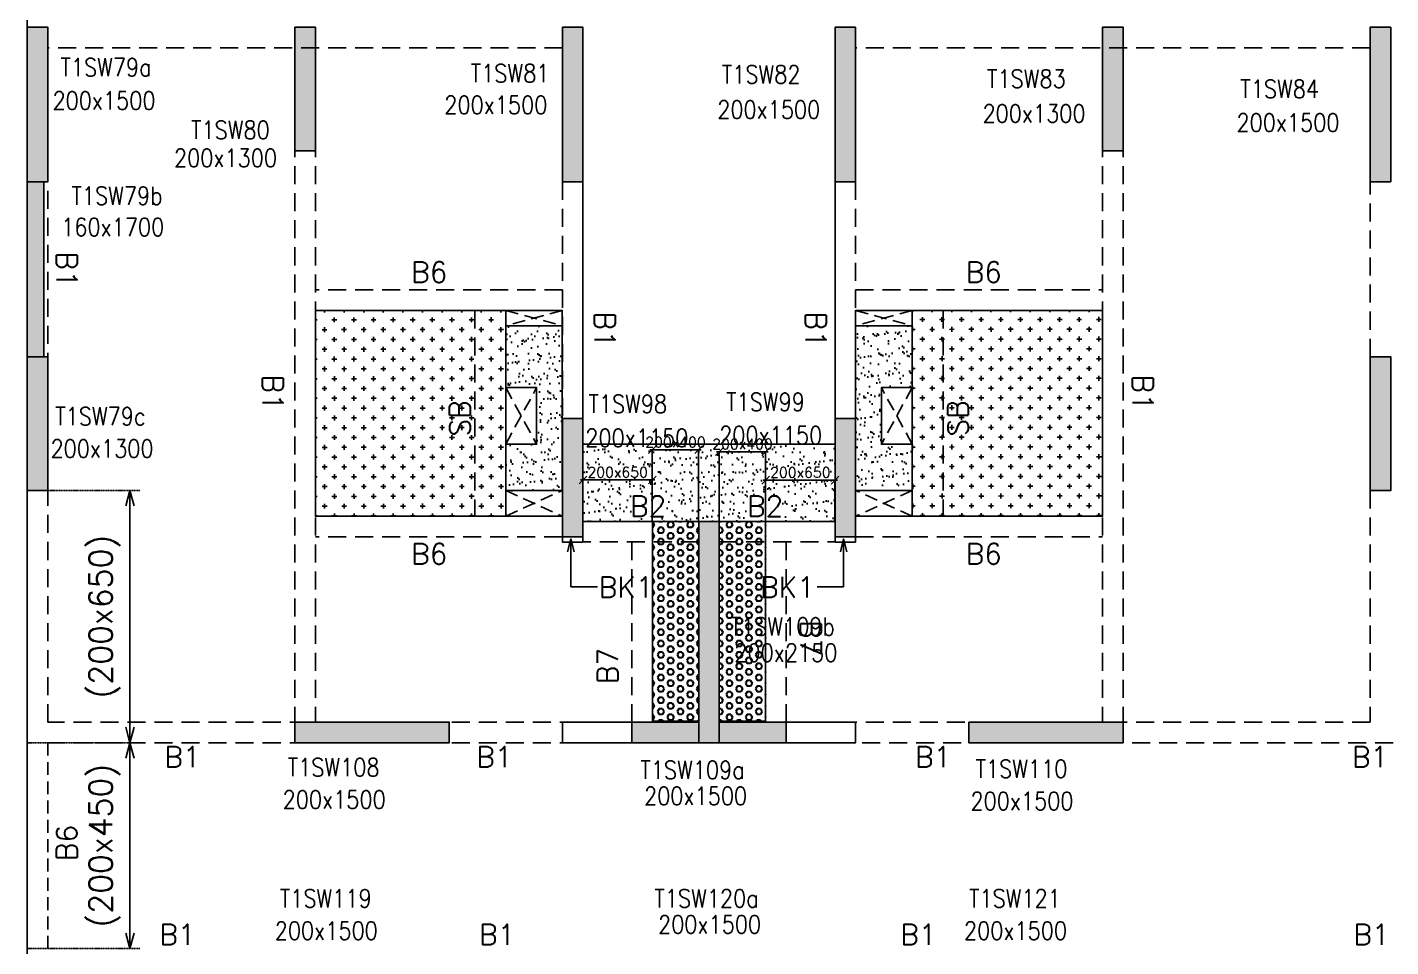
# Model space of a CAD drawing. Header units: millimetres. Extents: x 1078357 to 2594950, y -5122486 to -4636555.
# Drawn here: x 1741375 to 1754625, y -4667112 to -4658181 of the extents above; entities that cross this region are included whole.
import ezdxf

# ---------------------------------------------------------------- set-up
doc = ezdxf.new("R2010")
doc.units = ezdxf.units.MM
doc.header["$PDMODE"] = 35
for name, pattern in [('CONTINOUS', [0]), ('DOT', [0.25, 0, -0.25]), ('HIDDEN', [0.375, 0.25, -0.125]), ('New Retail block$0$CONTINOUS', [0])]:
    doc.linetypes.add(name, pattern=pattern)
doc.layers.get('0').update_dxf_attribs({"lineweight": 0})
doc.layers.get('Defpoints').update_dxf_attribs({"lineweight": 0})
for name, color, linetype, lineweight in [('A-_ANOTDIMA_D-', 6, 'Continuous', 13), ('COL. NO.', 30, 'Continuous', 25), ('COL. SIZE', 7, 'Continuous', 25), ('DIM', 9, 'Continuous', 25), ('HATCH', 8, 'Continuous', 30)]:
    doc.layers.add(name, color=color, linetype=linetype, lineweight=lineweight)
for name, color, linetype in [('B-200x325', 201, 'HIDDEN'), ('DROP SLAB', 8, 'Continuous'), ('EXPANSION JOINT', 10, 'HIDDEN'), ('NON STR. RCC WALL', 6, 'Continuous'), ('S-BEAM', 3, 'HIDDEN'), ('S-BEAM NO.', 6, 'Continuous'), ('S-COLUMN', 1, 'Continuous'), ('S-CUTOUT', 8, 'HIDDEN'), ('S-DIM', 2, 'Continuous'), ('S-SLAB-PROJECTION', 54, 'New Retail block$0$CONTINOUS'), ('SLAB FOLD', 8, 'Continuous')]:
    doc.layers.add(name, color=color, linetype=linetype)
doc.styles.add('Roman', font='romans')
doc.styles.add('ROMANS', font='romans.shx', dxfattribs={"width": 0.85})
doc.dimstyles.new('HARESH', dxfattribs={"dimtxt": 150, "dimasz": 75, "dimexe": 0, "dimexo": 0, "dimgap": 25, "dimtad": 1, "dimdec": 0, "dimdsep": 46, "dimtxsty": 'Roman', "dimblk": 'OBLIQUE', "dimcen": 225, "dimdle": 25, "dimclrd": 2, "dimclre": 2, "dimclrt": 7, "dimadec": 8, "dimazin": 1, "dimtfac": 1, "dimtdec": 0, "dimtmove": 0, "dimatfit": 0, "dimfxl": 1, "dimlwd": -1, "dimlwe": -1, "dimarcsym": 0})
pattern_1 = [(180.03079016, (-1567767.08, 9379525.57), (-95.1987999, -95.3011726), [47.625, -142.875]), (270.03079016, (-1567790.905, 9379549.37), (95.3011726, -95.1987999), [47.625, -142.875])]
pattern_2 = [(180, (1699349.81, -4476175.835), (-7e-15, -54.992613), [31.75, -63.5]), (300, (1699349.81, -4476175.835), (47.625, 27.496307), [31.75, -63.5]), (240, (1699318.06, -4476175.835), (47.625, -27.496307), [31.75, -63.5])]

# ---------------------------------------------------------------- blocks, each defined once
blk = doc.blocks.new('_Open30')
at = {"color": 0, "linetype": 'ByBlock', "lineweight": -2}
for p, q in [((-1, 0.268), (0, 0)), ((0, 0), (-1, -0.268)), ((0, 0), (-1, 0))]:
    blk.add_line(p, q, dxfattribs=at)
blk = doc.blocks.new('*D1564')
at = {"layer": 'Defpoints', "color": 0, "linetype": 'CONTINOUS', "ltscale": 0.5, "transparency": 16777216}
for p in [(1741375, -4662681, 0), (1741375, -4665131, 0), (1742372, -4665131)]:
    blk.add_point(p, dxfattribs=at)
at = {"layer": 'S-DIM', "color": 2, "linetype": 'DOT', "ltscale": 0.5, "transparency": 16777216}
for p, q in [((1741375, -4662681), (1742472, -4662681)), ((1741375, -4665131), (1742472, -4665131))]:
    blk.add_line(p, q, dxfattribs=at)
at = {"layer": 'S-DIM', "color": 2, "linetype": 'CONTINOUS', "ltscale": 0.5, "transparency": 16777216}
blk.add_line((1742372, -4662831), (1742372, -4664981), dxfattribs=at)
at = {"layer": 'S-DIM', "color": 2, "linetype": 'CONTINOUS', "ltscale": 0.5, "transparency": 16777216, "xscale": 150, "yscale": 150, "zscale": 150}
for p, rotation in [((1742372, -4662681), 90), ((1742372, -4665131), 270)]:
    blk.add_blockref('_Open30', p, dxfattribs=dict(at, rotation=rotation))
at = {"layer": 'S-DIM', "color": 7, "linetype": 'CONTINOUS', "ltscale": 0.5, "transparency": 16777216, "insert": (1742126, -4663906), "char_height": 225, "attachment_point": 5, "rotation": 90, "style": 'Roman'}
blk.add_mtext('(200x650)', dxfattribs=at)
blk = doc.blocks.new('*D1566')
at = {"layer": 'Defpoints', "color": 0, "linetype": 'CONTINOUS', "ltscale": 0.5, "transparency": 16777216}
for p in [(1741375, -4665131, 0), (1741375, -4667131, 0), (1742372, -4667131)]:
    blk.add_point(p, dxfattribs=at)
at = {"layer": 'S-DIM', "color": 2, "linetype": 'DOT', "ltscale": 0.5, "transparency": 16777216}
for p, q in [((1741375, -4665131), (1742472, -4665131)), ((1741375, -4667131), (1742472, -4667131))]:
    blk.add_line(p, q, dxfattribs=at)
at = {"layer": 'S-DIM', "color": 2, "linetype": 'CONTINOUS', "ltscale": 0.5, "transparency": 16777216}
blk.add_line((1742372, -4665281), (1742372, -4666981), dxfattribs=at)
at = {"layer": 'S-DIM', "color": 2, "linetype": 'CONTINOUS', "ltscale": 0.5, "transparency": 16777216, "xscale": 150, "yscale": 150, "zscale": 150}
for p, rotation in [((1742372, -4665131), 90), ((1742372, -4667131), 270)]:
    blk.add_blockref('_Open30', p, dxfattribs=dict(at, rotation=rotation))
at = {"layer": 'S-DIM', "color": 7, "linetype": 'CONTINOUS', "ltscale": 0.5, "transparency": 16777216, "insert": (1742126, -4666131), "char_height": 225, "attachment_point": 5, "rotation": 90, "style": 'Roman'}
blk.add_mtext('(200x450)', dxfattribs=at)
blk = doc.blocks.new('_Oblique')
at = {"color": 0, "linetype": 'ByBlock', "lineweight": -2}
blk.add_line((-0.5, -0.5), (0.5, 0.5), dxfattribs=at)
blk = doc.blocks.new('*D1271')
at = {"layer": 'Defpoints', "color": 0, "ltscale": 700, "transparency": 16777216}
for p in [(1747449, -4662285), (1747449, -4662980, 0), (1747899, -4662980, 0)]:
    blk.add_point(p, dxfattribs=at)
at = {"layer": 'DIM', "color": 2, "ltscale": 700, "transparency": 16777216}
for p, q in [((1747924, -4662285), (1747424, -4662285)), ((1747449, -4662980), (1747449, -4662285)), ((1747899, -4662980), (1747899, -4662285))]:
    blk.add_line(p, q, dxfattribs=at)
at = {"layer": 'DIM', "color": 2, "ltscale": 700, "transparency": 16777216, "xscale": 75, "yscale": 75, "zscale": 75, "rotation": 180}
blk.add_blockref('_Oblique', (1747449, -4662285), dxfattribs=at)
at = {"layer": 'DIM', "color": 2, "ltscale": 700, "transparency": 16777216, "xscale": 75, "yscale": 75, "zscale": 75}
blk.add_blockref('_Oblique', (1747899, -4662285), dxfattribs=at)
at = {"layer": 'DIM', "color": 7, "ltscale": 700, "transparency": 16777216, "insert": (1747674, -4662210), "char_height": 150, "attachment_point": 5, "style": 'Roman'}
blk.add_mtext('{\\H0.666667x;200x400}', dxfattribs=at)
blk = doc.blocks.new('*D1272')
at = {"layer": 'Defpoints', "color": 0, "ltscale": 700, "transparency": 16777216}
for p in [(1746775, -4662578), (1746775, -4662980, 0), (1747449, -4662980, 0)]:
    blk.add_point(p, dxfattribs=at)
at = {"layer": 'DIM', "color": 2, "ltscale": 700, "transparency": 16777216}
for p, q in [((1747474, -4662578), (1746750, -4662578)), ((1746775, -4662980), (1746775, -4662578)), ((1747449, -4662980), (1747449, -4662578))]:
    blk.add_line(p, q, dxfattribs=at)
at = {"layer": 'DIM', "color": 2, "ltscale": 700, "transparency": 16777216, "xscale": 75, "yscale": 75, "zscale": 75, "rotation": 180}
blk.add_blockref('_Oblique', (1746775, -4662578), dxfattribs=at)
at = {"layer": 'DIM', "color": 2, "ltscale": 700, "transparency": 16777216, "xscale": 75, "yscale": 75, "zscale": 75}
blk.add_blockref('_Oblique', (1747449, -4662578), dxfattribs=at)
at = {"layer": 'DIM', "color": 7, "ltscale": 700, "transparency": 16777216, "insert": (1747112, -4662503), "char_height": 150, "attachment_point": 5, "style": 'Roman'}
blk.add_mtext('{\\H0.666667x;200x650}', dxfattribs=at)
blk = doc.blocks.new('*D1273')
at = {"layer": 'Defpoints', "color": 0, "ltscale": 700, "transparency": 16777216}
for p in [(1748550, -4662304), (1748099, -4662980, 0), (1748550, -4662980, 0)]:
    blk.add_point(p, dxfattribs=at)
at = {"layer": 'DIM', "color": 2, "ltscale": 700, "transparency": 16777216}
for p, q in [((1748074, -4662304), (1748575, -4662304)), ((1748099, -4662980), (1748099, -4662304)), ((1748550, -4662980), (1748550, -4662304))]:
    blk.add_line(p, q, dxfattribs=at)
at = {"layer": 'DIM', "color": 2, "ltscale": 700, "transparency": 16777216, "xscale": 75, "yscale": 75, "zscale": 75, "rotation": 180}
blk.add_blockref('_Oblique', (1748099, -4662304), dxfattribs=at)
at = {"layer": 'DIM', "color": 2, "ltscale": 700, "transparency": 16777216, "xscale": 75, "yscale": 75, "zscale": 75}
blk.add_blockref('_Oblique', (1748550, -4662304), dxfattribs=at)
at = {"layer": 'DIM', "color": 7, "ltscale": 700, "transparency": 16777216, "insert": (1748325, -4662229), "char_height": 150, "attachment_point": 5, "style": 'Roman'}
blk.add_mtext('{\\H0.666667x;200x400}', dxfattribs=at)
blk = doc.blocks.new('*D1274')
at = {"layer": 'Defpoints', "color": 0, "ltscale": 700, "transparency": 16777216}
for p in [(1749224, -4662580), (1748550, -4662980, 0), (1749224, -4662980, 0)]:
    blk.add_point(p, dxfattribs=at)
at = {"layer": 'DIM', "color": 2, "ltscale": 700, "transparency": 16777216}
for p, q in [((1748525, -4662580), (1749249, -4662580)), ((1748550, -4662980), (1748550, -4662580)), ((1749224, -4662980), (1749224, -4662580))]:
    blk.add_line(p, q, dxfattribs=at)
at = {"layer": 'DIM', "color": 2, "ltscale": 700, "transparency": 16777216, "xscale": 75, "yscale": 75, "zscale": 75, "rotation": 180}
blk.add_blockref('_Oblique', (1748550, -4662580), dxfattribs=at)
at = {"layer": 'DIM', "color": 2, "ltscale": 700, "transparency": 16777216, "xscale": 75, "yscale": 75, "zscale": 75}
blk.add_blockref('_Oblique', (1749224, -4662580), dxfattribs=at)
at = {"layer": 'DIM', "color": 7, "ltscale": 700, "transparency": 16777216, "insert": (1748887, -4662505), "char_height": 150, "attachment_point": 5, "style": 'Roman'}
blk.add_mtext('{\\H0.666667x;200x650}', dxfattribs=at)
blk = doc.blocks.new('G$CD63B60BD')
at = {"layer": 'COL. NO.', "linetype": 'Continuous', "style": 'ROMANS', "width": 0.85}
for s, p in [('T1SW79a', (45047, 15424, 0)), ('T1SW81', (49034, 15366, -320)), ('T1SW82', (51474, 15355, -320)), ('T1SW83', (54051, 15312, -320)), ('T1SW84', (56513, 15214, -320)), ('T1SW80', (46316, 14815, -320)), ('T1SW79b', (45154, 14176, 0)), ('T1SW98', (50178, 12154, -320)), ('T1SW99', (51516, 12173, -320)), ('T1SW79c', (44996, 12034, 0)), ('T1SW109b', (51560, 9991, -320)), ('T1SW108', (47256, 8624, -320)), ('T1SW109a', (50683, 8599, -320)), ('T1SW110', (53940, 8609, -320)), ('T1SW119', (47179, 7351, -320)), ('T1SW120a', (50819, 7351, -320)), ('T1SW121', (53877, 7351, -320))]:
    blk.add_text(s, height=175, dxfattribs=at).set_placement(p)
at = {"layer": 'COL. SIZE', "linetype": 'Continuous', "style": 'ROMANS', "width": 0.85}
for s, p in [('200x1500', (44970, 15101, 0)), ('200x1500', (48778, 15058, -320)), ('200x1500', (51430, 15013, -320)), ('200x1300', (54008, 14975, -320)), ('200x1500', (56476, 14887, -320)), ('200x1300', (46151, 14543, -320)), ('160x1700', (45055, 13872, 0)), ('200x1150', (50148, 11824, -320)), ('200x1150', (51449, 11849, -320)), ('200x1300', (44951, 11720, 0)), ('200x2150', (51596, 9737, -320)), ('200x1500', (47207, 8311, -320)), ('200x1500', (50719, 8346, -320)), ('200x1500', (53891, 8296, -320)), ('200x1500', (47130, 7037, -320)), ('200x1500', (50855, 7098, -320)), ('200x1500', (53828, 7037, -320))]:
    blk.add_text(s, height=175, dxfattribs=at).set_placement(p)

msp = doc.modelspace()

# ---------------------------------------------------------------- hatches: boundary and pattern name
at = {"layer": 'DROP SLAB'}
h = msp.add_hatch(dxfattribs=at)
h.set_pattern_fill('CROSS', color=8, scale=15, angle=0.03079)
h.set_pattern_definition(pattern_1)
h.paths.add_polyline_path([(1746024.7, -4660931.2), (1744174.6, -4660931.2), (1744174.6, -4662931), (1746024.7, -4662931)])
h = msp.add_hatch(dxfattribs=at)
h.set_pattern_fill('CROSS', color=8, scale=15, angle=179.96921)
h.set_pattern_definition(pattern_1)
h.paths.add_polyline_path([(1749974.7, -4660931.2), (1751824.6, -4660931.2), (1751824.6, -4662931), (1749974.7, -4662931)])
at = {"layer": 'HATCH'}
h = msp.add_hatch(dxfattribs=at)
h.set_pattern_fill('AR-SAND', color=8, scale=3, angle=0.02985)
h.set_pattern_definition([(37.47015413, (-3285459.11, 18697427.86), (-4.72361136, 146.8264517), [0, -115.824, 0, -129.54, 0, -123.825]), (7.4701541, (-3285459.1, 18697427.86), (134.9689868, 214.9772528), [0, -62.484, 0, -104.394, 0, -40.005]), (327.4701541, (-3285552.83, 18697427.9), (237.2979035, 0.3075449), [0, -38.1, 0, -137.16, 0, -179.07]), (317.4701541, (-3285552.83, 18697427.9), (229.1017424, 66.759465), [0, -19.05, 0, -89.916, 0, -102.87])])
h.paths.add_polyline_path([(1746573.9, -4661080.8), (1746023.9, -4661080.8), (1746023.9, -4661680.8), (1746323.9, -4661680.8), (1746323.9, -4662230.8), (1746023.9, -4662230.7), (1746023.9, -4662680.8), (1746573.9, -4662680.8)])
h = msp.add_hatch(dxfattribs=at)
h.set_pattern_fill('AR-SAND', color=8, scale=3, angle=179.97015)
h.set_pattern_definition([(37.47015413, (-3285458.33, 18697427.78), (-4.72361136, 146.8264517), [0, -115.824, 0, -129.54, 0, -123.825]), (7.4701541, (-3285458.33, 18697427.78), (134.9689868, 214.9772528), [0, -62.484, 0, -104.394, 0, -40.005]), (327.4701541, (-3285552.06, 18697427.83), (237.2979035, 0.3075449), [0, -38.1, 0, -137.16, 0, -179.07]), (317.4701541, (-3285552.06, 18697427.83), (229.1017424, 66.759465), [0, -19.05, 0, -89.916, 0, -102.87])])
h.paths.add_polyline_path([(1749424.6, -4661080.8), (1749974.6, -4661080.8), (1749974.6, -4661680.9), (1749674.6, -4661680.9), (1749674.6, -4662230.8), (1749974.6, -4662230.8), (1749974.6, -4662680.8), (1749424.6, -4662680.8)])
h = msp.add_hatch(dxfattribs=at)
h.set_pattern_fill('AR-SAND', color=8, scale=3, angle=179.97015)
h.set_pattern_definition([(37.4701541, (-2275033.3, 14013358.54), (-4.72361136, 146.8264517), [0, -115.824, 0, -129.54, 0, -123.825]), (7.4701541, (-2275033.3, 14013358.54), (134.9689868, 214.9772528), [0, -62.484, 0, -104.394, 0, -40.005]), (327.4701541, (-2275127.02, 14013358.59), (237.2979035, 0.3075449), [0, -38.1, 0, -137.16, 0, -179.07]), (317.4701541, (-2275127.02, 14013358.6), (229.1017424, 66.759465), [0, -19.05, 0, -89.916, 0, -102.87])])
h.paths.add_polyline_path([(1749224.7, -4662230.8), (1746774.7, -4662230.8), (1746775, -4662980.8), (1749225, -4662980.8)])
h = msp.add_hatch(dxfattribs=at)
h.set_pattern_fill('AR-SAND', color=8, scale=3, angle=179.97015)
h.set_pattern_definition([(37.4701541, (-2275033.39, 14013358.54), (-4.72361136, 146.8264517), [0, -115.824, 0, -129.54, 0, -123.825]), (7.4701541, (-2275033.39, 14013358.54), (134.9689868, 214.9772528), [0, -62.484, 0, -104.394, 0, -40.005]), (327.4701541, (-2275127.11, 14013358.59), (237.2979035, 0.3075449), [0, -38.1, 0, -137.16, 0, -179.07]), (317.4701541, (-2275127.11, 14013358.6), (229.1017424, 66.759465), [0, -19.05, 0, -89.916, 0, -102.87])])
h.paths.add_polyline_path([(1749224.9, -4662380.8), (1746774.9, -4662380.8), (1746774.9, -4662980.8), (1749224.9, -4662980.8)])
at = {"layer": 'HATCH', "ltscale": 1000}
h = msp.add_hatch(dxfattribs=at)
h.set_pattern_fill('HEX', color=8, scale=10, angle=180)
h.set_pattern_definition(pattern_2)
h.paths.add_polyline_path([(1747899.8, -4664920.2), (1747449.8, -4664920.2), (1747449.8, -4662980.9), (1747899.8, -4662980.9)])
h = msp.add_hatch(dxfattribs=at)
h.set_pattern_fill('HEX', color=8, scale=10, angle=180)
h.set_pattern_definition(pattern_2)
h.paths.add_polyline_path([(1748100.2, -4664920.2), (1748550.2, -4664920.2), (1748550.2, -4662980.9), (1748100.2, -4662980.9)])
at = {"layer": 'S-COLUMN', "lineweight": 25}
h = msp.add_hatch(color=1, dxfattribs=at)
h.dxf.hatch_style = 1
h.paths.add_polyline_path([(1741374.7, -4658180.9), (1741574.7, -4658180.9), (1741574.7, -4659680.8), (1741374.7, -4659680.8)])
h = msp.add_hatch(color=1, dxfattribs=at)
h.dxf.hatch_style = 1
h.paths.add_polyline_path([(1743974.7, -4659380.9), (1744174.7, -4659380.9), (1744174.7, -4658180.9), (1743974.7, -4658180.9)])
h = msp.add_hatch(color=1, dxfattribs=at)
h.dxf.hatch_style = 1
h.paths.add_polyline_path([(1746574.7, -4658180.9), (1746774.7, -4658180.9), (1746774.7, -4659680.8), (1746574.7, -4659680.8)])
at = {"layer": 'S-COLUMN', "lineweight": 25, "extrusion": (1.00316e-06, 1.91639e-11, 1)}
h = msp.add_hatch(color=1, dxfattribs=at)
h.dxf.hatch_style = 1
h.paths.add_polyline_path([(1749424.7, -4658180.9), (1749224.7, -4658180.9), (1749224.7, -4659680.8), (1749424.7, -4659680.8)])
at = {"layer": 'S-COLUMN', "lineweight": 25}
h = msp.add_hatch(color=1, dxfattribs=at)
h.dxf.hatch_style = 1
h.paths.add_polyline_path([(1751824.7, -4659380.9), (1752024.7, -4659380.9), (1752024.7, -4658180.9), (1751824.7, -4658180.9)])
at = {"layer": 'S-COLUMN', "lineweight": 25, "extrusion": (-1.00316e-06, 2.11765e-11, 1)}
h = msp.add_hatch(color=1, dxfattribs=at)
h.dxf.hatch_style = 1
h.paths.add_polyline_path([(1754424.7, -4658180.9), (1754624.7, -4658180.9), (1754624.7, -4659680.8), (1754424.7, -4659680.8)])
at = {"layer": 'S-COLUMN', "lineweight": 25, "extrusion": (1.00316e-06, 1.91639e-11, 1)}
h = msp.add_hatch(color=1, dxfattribs=at)
h.dxf.hatch_style = 1
h.paths.add_polyline_path([(1754624.7, -4658180.9), (1754424.7, -4658180.9), (1754424.7, -4659680.8), (1754624.7, -4659680.8)])
at = {"layer": 'S-COLUMN', "lineweight": 25, "extrusion": (-1.00316e-06, -2.11765e-11, 1)}
h = msp.add_hatch(color=1, dxfattribs=at)
h.dxf.hatch_style = 1
h.paths.add_polyline_path([(1741374.7, -4661380.7), (1741534.7, -4661380.7), (1741534.7, -4659680.7), (1741374.7, -4659680.7)])
at = {"layer": 'S-COLUMN', "lineweight": 25}
h = msp.add_hatch(color=1, dxfattribs=at)
h.dxf.hatch_style = 1
h.paths.add_polyline_path([(1741574.7, -4662680.8), (1741374.7, -4662680.8), (1741374.7, -4661380.8), (1741574.7, -4661380.8)])
at = {"layer": 'S-COLUMN', "lineweight": 25, "extrusion": (-1.00316e-06, 2.11765e-11, 1)}
h = msp.add_hatch(color=1, dxfattribs=at)
h.dxf.hatch_style = 1
h.paths.add_polyline_path([(1754424.7, -4662680.8), (1754624.7, -4662680.8), (1754624.7, -4661380.8), (1754424.7, -4661380.8)])
at = {"layer": 'S-COLUMN', "lineweight": 25, "extrusion": (1.00316e-06, 1.91639e-11, 1)}
h = msp.add_hatch(color=1, dxfattribs=at)
h.dxf.hatch_style = 1
h.paths.add_polyline_path([(1754624.7, -4662680.8), (1754424.7, -4662680.8), (1754424.7, -4661380.8), (1754624.7, -4661380.8)])
at = {"layer": 'S-COLUMN', "lineweight": 25}
h = msp.add_hatch(color=1, dxfattribs=at)
h.dxf.hatch_style = 1
h.paths.add_polyline_path([(1746574.7, -4663130.9), (1746774.7, -4663130.9), (1746774.7, -4661980.9), (1746574.7, -4661980.9)])
at = {"layer": 'S-COLUMN', "lineweight": 25, "extrusion": (1.00316e-06, 1.91639e-11, 1)}
h = msp.add_hatch(color=1, dxfattribs=at)
h.dxf.hatch_style = 1
h.paths.add_polyline_path([(1749424.7, -4663130.9), (1749224.7, -4663130.9), (1749224.7, -4661980.8), (1749424.7, -4661980.8)])
at = {"layer": 'S-COLUMN', "lineweight": 25}
h = msp.add_hatch(color=1, dxfattribs=at)
h.dxf.hatch_style = 1
h.paths.add_polyline_path([(1747899.7, -4664930.9), (1747249.7, -4664930.9), (1747249.7, -4665130.9), (1748099.7, -4665130.9), (1748099.7, -4662980.9), (1747899.7, -4662980.9)])
at = {"layer": 'S-COLUMN', "lineweight": 25, "extrusion": (1.00316e-06, 1.91639e-11, 1)}
h = msp.add_hatch(color=1, dxfattribs=at)
h.dxf.hatch_style = 1
h.paths.add_polyline_path([(1748099.7, -4664930.9), (1748749.7, -4664930.9), (1748749.7, -4665130.9), (1747899.7, -4665130.9), (1747899.7, -4662980.9), (1748099.7, -4662980.9)])
at = {"layer": 'S-COLUMN', "lineweight": 25}
h = msp.add_hatch(color=1, dxfattribs=at)
h.dxf.hatch_style = 1
h.paths.add_polyline_path([(1743974.7, -4664930.8), (1745474.7, -4664930.8), (1745474.7, -4665130.8), (1743974.7, -4665130.8)])
h = msp.add_hatch(color=1, dxfattribs=at)
h.dxf.hatch_style = 1
h.paths.add_polyline_path([(1750524.7, -4664930.8), (1752024.7, -4664930.8), (1752024.7, -4665130.8), (1750524.7, -4665130.8)])

# ---------------------------------------------------------------- linework, layer by layer
at = {"layer": 'DROP SLAB', "color": 3, "linetype": 'CONTINOUS', "ltscale": 500, "elevation": 0}
for points in [[(1746024.7, -4660931.2), (1744174.6, -4660931.2), (1744174.6, -4662931), (1746024.7, -4662931)], [(1746024.2, -4660931.1), (1746574.2, -4660931.1), (1746574.2, -4661080.8), (1746024.2, -4661080.8)], [(1749974.6, -4660931.1), (1749424.6, -4660931.1), (1749424.6, -4661080.8), (1749974.6, -4661080.8)], [(1749974.7, -4660931.2), (1751824.6, -4660931.2), (1751824.6, -4662931), (1749974.7, -4662931)], [(1746024.6, -4661680.8), (1746324.6, -4661680.8), (1746324.6, -4662230.8), (1746024.6, -4662230.8)], [(1749974.6, -4661680.8), (1749674.6, -4661680.8), (1749674.6, -4662230.8), (1749974.6, -4662230.8)], [(1746024.7, -4662680.8), (1746574.5, -4662680.8), (1746574.5, -4662930.9), (1746024.7, -4662930.9)], [(1749974.6, -4662680.8), (1749424.8, -4662680.8), (1749424.8, -4662930.9), (1749974.6, -4662930.9)]]:
    msp.add_lwpolyline(points, close=True, dxfattribs=at)
at = {"layer": 'EXPANSION JOINT'}
msp.add_line((1741374.9, -4655440.9, 0), (1741374.9, -4675773.4, 0), dxfattribs=at)
msp.add_line((1741374.9, -4655440.9, 0), (1741374.9, -4675773.4, 0), dxfattribs=at)
at = {"layer": 'NON STR. RCC WALL', "elevation": 0}
for points in [[(1746574.7, -4664930.8), (1747249.7, -4664930.8), (1747249.7, -4665130.8), (1746574.7, -4665130.8)], [(1748749.7, -4664930.8), (1749424.6, -4664930.8), (1749424.6, -4665130.8), (1748749.7, -4665130.8)]]:
    msp.add_lwpolyline(points, close=True, dxfattribs=at)
at = {"layer": 'S-BEAM', "linetype": 'HIDDEN', "ltscale": 700}
for p, q in [((1746574.9, -4658380.8, 0), (1741574.9, -4658380.8, 0)), ((1743974.9, -4658480.9, 0), (1743974.9, -4664930.8, 0)), ((1744174.9, -4658480.9, 0), (1744174.9, -4664930.8, 0)), ((1754424.9, -4658380.8, 0), (1749424.9, -4658380.8, 0)), ((1751824.9, -4658480.9, 0), (1751824.9, -4664930.8, 0)), ((1752024.9, -4658480.9, 0), (1752024.9, -4664930.8, 0)), ((1741574.9, -4664930.8, 0), (1741574.9, -4659680.8, 0)), ((1746574.9, -4659680.8, 0), (1746574.9, -4662180.9, 0)), ((1749424.9, -4659680.8, 0), (1749424.9, -4662180.9, 0)), ((1754424.9, -4661380.8, 0), (1754424.9, -4659680.8, 0)), ((1745724.2, -4660931.2, 0), (1745724.2, -4662931, 0)), ((1749974.5, -4660931, 0), (1749974.5, -4662930.8, 0)), ((1750274.5, -4660931, 0), (1750274.5, -4662930.8, 0)), ((1754424.9, -4662680.9, 0), (1754424.9, -4664930.8, 0)), ((1747899.9, -4663180.8, 0), (1746774.9, -4663180.8, 0)), ((1748099.9, -4663180.8, 0), (1749224.9, -4663180.8, 0)), ((1747249.7, -4664930.8, 0), (1741574.9, -4664930.8, 0)), ((1754424.9, -4664930.8, 0), (1748749.7, -4664930.8, 0)), ((1747249.7, -4665130.8, 0), (1741574.9, -4665130.8, 0)), ((1760949.7, -4665130.8, 0), (1748749.7, -4665130.8, 0))]:
    msp.add_line(p, q, dxfattribs=at)
at = {"layer": 'S-BEAM', "linetype": 'CONTINOUS', "ltscale": 700}
for p, q in [((1741374.9, -4665130.9, 0), (1741374.9, -4659680.8, 0)), ((1746774.9, -4659680.8, 0), (1746774.9, -4662180.9, 0)), ((1749224.9, -4659680.8, 0), (1749224.9, -4662180.9, 0)), ((1741374.9, -4662180.9, 0), (1741374.9, -4662180.9, 0)), ((1749224.9, -4662980.8, 0), (1746774.9, -4662980.8, 0))]:
    msp.add_line(p, q, dxfattribs=at)
at = {"layer": 'S-BEAM', "ltscale": 700}
for p, q in [((1746574.6, -4660731.2, 0), (1744174.7, -4660731.2, 0)), ((1749424.6, -4660731.2, 0), (1751824.6, -4660731.2, 0)), ((1741374.9, -4661980.9, 0), (1741374.9, -4661980.9, 0)), ((1746574.4, -4663131, 0), (1744174.6, -4663131, 0)), ((1747249.5, -4663180.9, 0), (1747249.5, -4664930.9, 0)), ((1748749.8, -4663180.9, 0), (1748749.8, -4664930.9, 0)), ((1749424.8, -4663131, 0), (1751824.6, -4663131, 0))]:
    msp.add_line(p, q, dxfattribs=at)
at = {"layer": 'S-BEAM', "linetype": 'Continuous', "ltscale": 700}
for p, q in [((1746574.6, -4660931.2, 0), (1744174.7, -4660931.2, 0)), ((1749424.6, -4660931.2, 0), (1751824.6, -4660931.2, 0)), ((1746574.4, -4662931, 0), (1744174.6, -4662931, 0)), ((1749424.8, -4662931, 0), (1751824.6, -4662931, 0)), ((1747449.5, -4663180.9, 0), (1747449.5, -4664920.3, 0)), ((1748549.8, -4663180.9, 0), (1748549.8, -4664920.3, 0))]:
    msp.add_line(p, q, dxfattribs=at)
at = {"layer": 'S-BEAM', "linetype": 'ByBlock', "ltscale": 700}
msp.add_line((1746024.2, -4660931.2, 0), (1746024.2, -4662931, 0), dxfattribs=at)
at = {"layer": 'S-BEAM', "linetype": 'Continuous', "ltscale": 500}
msp.add_line((1741374.9, -4667130.9, 0), (1741374.9, -4665130.9, 0), dxfattribs=at)
at = {"layer": 'S-BEAM', "linetype": 'HIDDEN', "ltscale": 500}
msp.add_line((1741574.9, -4667130.9, 0), (1741574.9, -4665130.8, 0), dxfattribs=at)
at = {"layer": 'S-BEAM', "linetype": 'Continuous', "ltscale": 700, "elevation": 0}
for points in [[(1746774.9, -4663181.1), (1746574.9, -4663181.1), (1746574.9, -4663130.9), (1746774.9, -4663130.9)], [(1749424.9, -4663181.1), (1749224.9, -4663181.1), (1749224.9, -4663130.9), (1749424.9, -4663130.9)]]:
    msp.add_lwpolyline(points, close=True, dxfattribs=at)
at = {"layer": 'S-COLUMN', "color": 1, "lineweight": 25, "elevation": 0}
for points in [[(1741374.7, -4658180.9), (1741574.7, -4658180.9), (1741574.7, -4659680.8), (1741374.7, -4659680.8)], [(1743974.7, -4658180.9), (1744174.7, -4658180.9), (1744174.7, -4659380.9), (1743974.7, -4659380.9)], [(1746574.7, -4658180.9), (1746774.7, -4658180.9), (1746774.7, -4659680.8), (1746574.7, -4659680.8)], [(1751824.7, -4658180.9), (1752024.7, -4658180.9), (1752024.7, -4659380.9), (1751824.7, -4659380.9)], [(1741574.7, -4662680.8), (1741374.7, -4662680.8), (1741374.7, -4661380.8), (1741574.7, -4661380.8)], [(1746574.7, -4663130.9), (1746774.7, -4663130.9), (1746774.7, -4661980.9), (1746574.7, -4661980.9)], [(1743974.7, -4664930.8), (1745474.7, -4664930.8), (1745474.7, -4665130.8), (1743974.7, -4665130.8)], [(1750524.7, -4664930.8), (1752024.7, -4664930.8), (1752024.7, -4665130.8), (1750524.7, -4665130.8)]]:
    msp.add_lwpolyline(points, close=True, dxfattribs=at)
at = {"layer": 'S-COLUMN', "color": 1, "lineweight": 25, "extrusion": (1.00316e-06, 1.91639e-11, 1), "elevation": 1.8}
for points in [[(1749424.7, -4658180.9), (1749224.7, -4658180.9), (1749224.7, -4659680.8), (1749424.7, -4659680.8)], [(1754624.7, -4658180.9), (1754424.7, -4658180.9), (1754424.7, -4659680.8), (1754624.7, -4659680.8)], [(1754624.7, -4662680.8), (1754424.7, -4662680.8), (1754424.7, -4661380.8), (1754624.7, -4661380.8)], [(1749424.7, -4663130.9), (1749224.7, -4663130.9), (1749224.7, -4661980.8), (1749424.7, -4661980.8)]]:
    msp.add_lwpolyline(points, close=True, dxfattribs=at)
at = {"layer": 'S-COLUMN', "color": 1, "lineweight": 25, "extrusion": (-1.00316e-06, 2.11765e-11, 1), "elevation": -1.8}
for points in [[(1754424.7, -4658180.9), (1754624.7, -4658180.9), (1754624.7, -4659680.8), (1754424.7, -4659680.8)], [(1754424.7, -4662680.8), (1754624.7, -4662680.8), (1754624.7, -4661380.8), (1754424.7, -4661380.8)]]:
    msp.add_lwpolyline(points, close=True, dxfattribs=at)
at = {"layer": 'S-COLUMN', "color": 1, "lineweight": 25, "extrusion": (-1.00316e-06, -2.11765e-11, 1), "elevation": -1.7}
msp.add_lwpolyline([(1741374.7, -4661380.7), (1741534.7, -4661380.7), (1741534.7, -4659680.7), (1741374.7, -4659680.7)], close=True, dxfattribs=at)
at = {"layer": 'S-COLUMN', "color": 1, "lineweight": 25, "elevation": 0}
msp.add_lwpolyline([(1747899.7, -4664930.9), (1747249.7, -4664930.9), (1747249.7, -4665130.9), (1748099.7, -4665130.9), (1748099.7, -4662980.9), (1747899.7, -4662980.9), (1747899.7, -4664930.9)], dxfattribs=at)
at = {"layer": 'S-COLUMN', "color": 1, "lineweight": 25, "extrusion": (1.00316e-06, 1.91639e-11, 1), "elevation": 1.8}
msp.add_lwpolyline([(1748099.7, -4664930.9), (1748749.7, -4664930.9), (1748749.7, -4665130.9), (1747899.7, -4665130.9), (1747899.7, -4662980.9), (1748099.7, -4662980.9), (1748099.7, -4664930.9)], dxfattribs=at)
at = {"layer": 'S-CUTOUT', "ltscale": 500}
for p, q in [((1746574.2, -4660930.8, 0), (1746024.2, -4661080.8, 0)), ((1746025, -4660931.1, 0), (1746574.2, -4661080.8, 0)), ((1749424.6, -4660930.8, 0), (1749974.6, -4661080.8, 0)), ((1749973.8, -4660931.1, 0), (1749424.6, -4661080.8, 0)), ((1746024.5, -4661680.8, 0), (1746324.6, -4662230.8, 0)), ((1746024.5, -4662230.8, 0), (1746324.6, -4661680.8, 0)), ((1749974.7, -4661680.8, 0), (1749674.6, -4662230.8, 0)), ((1749974.7, -4662230.8, 0), (1749674.6, -4661680.8, 0)), ((1746024.7, -4662680.8, 0), (1746574.5, -4662930.9, 0)), ((1746024.7, -4662930.9, 0), (1746574.7, -4662680.8, 0)), ((1749974.6, -4662930.9, 0), (1749424.6, -4662680.8, 0)), ((1749974.6, -4662680.8, 0), (1749424.8, -4662930.9, 0))]:
    msp.add_line(p, q, dxfattribs=at)
at = {"layer": 'S-SLAB-PROJECTION', "elevation": 0}
msp.add_lwpolyline([(1749224.7, -4662230.8), (1746774.7, -4662230.8), (1746775, -4662980.8), (1749225, -4662980.8)], close=True, dxfattribs=at)
at = {"layer": 'SLAB FOLD', "color": 8, "ltscale": 1000, "elevation": 0}
for points in [[(1746573.9, -4661080.8), (1746023.9, -4661080.8), (1746023.9, -4661680.8), (1746323.9, -4661680.8), (1746323.9, -4662230.8), (1746023.9, -4662230.7), (1746023.9, -4662680.8), (1746573.9, -4662680.8), (1746573.9, -4661080.8)], [(1749424.6, -4661080.8), (1749974.6, -4661080.8), (1749974.6, -4661680.9), (1749674.6, -4661680.9), (1749674.6, -4662230.8), (1749974.6, -4662230.8), (1749974.6, -4662680.8), (1749424.6, -4662680.8), (1749424.6, -4661080.8)]]:
    msp.add_lwpolyline(points, dxfattribs=at)
for points in [[(1747449.7, -4664920.2), (1747899.7, -4664920.2), (1747899.7, -4662980.9), (1747449.7, -4662980.9)], [(1748550, -4664920.2), (1748099.8, -4664920.2), (1748099.8, -4662980.9), (1748550, -4662980.9)]]:
    msp.add_lwpolyline(points, close=True, dxfattribs=at)

# ---------------------------------------------------------------- block references
at = {"layer": 'A-_ANOTDIMA_D-', "color": 2, "ltscale": 700}
msp.add_blockref('G$CD63B60BD', (1696650, -4674080.9, 0), dxfattribs=at)

# ---------------------------------------------------------------- texts
at = {"layer": 'B-200x325', "linetype": 'Continuous', "ltscale": 700, "style": 'ROMANS'}
for rotation, p in [(0.00055, (1745105.1, -4660659.1, -2.7)), (359.99866, (1750494.1, -4660659, -2.7)), (0.00055, (1745105.1, -4663396.2, -2.7)), (359.99866, (1750494.1, -4663396.2, -2.7))]:
    msp.add_text('B6', height=200, rotation=rotation, dxfattribs=at).set_placement(p)
at = {"layer": 'S-BEAM NO.', "linetype": 'HIDDEN', "ltscale": 500, "style": 'ROMANS'}
for s, rotation, p in [('B1', 269.99906, (1741658.1, -4660359.2, -2.7)), ('B1', 269.99906, (1746887.5, -4660943, -2.7)), ('B1', 269.99906, (1748938.8, -4660943, -2.7)), ('B1', 269.99906, (1743661, -4661555.8, -2.7)), ('B1', 269.99906, (1752115.3, -4661555.8, -2.7)), ('B1', 359.99906, (1742707, -4665368, -2.7)), ('B1', 359.99906, (1745736.9, -4665367.9, -2.7)), ('B1', 359.99906, (1750002.4, -4665368, -2.7)), ('B1', 359.99906, (1754247.4, -4665368, -2.7)), ('B6', 90, (1741858.7, -4666280, -2.7)), ('B1', 0.00094, (1742658.4, -4667093.6, -2.7)), ('B1', 0.00094, (1745765.6, -4667093.6, -2.7)), ('B1', 0.00094, (1749858.8, -4667093.6, -2.7)), ('B1', 0.00094, (1754262.2, -4667093.6, -2.7))]:
    msp.add_text(s, height=200, rotation=rotation, dxfattribs=at).set_placement(p)
at = {"layer": 'S-BEAM NO.', "linetype": 'Continuous', "ltscale": 700, "style": 'ROMANS'}
for s, rotation, p in [('SB', 90.00094, (1745677.4, -4662155.5, -2.7)), ('SB', 90.00094, (1750519.2, -4662155.1, -2.7)), ('BK1', 359.99906, (1746928, -4663720, -2.7)), ('BK1', 0.00094, (1748496, -4663720, -2.7)), ('B7', 269.99866, (1748889.7, -4663940.4, -2.7)), ('B7', 90.00094, (1747114.7, -4664560.5, -2.7))]:
    msp.add_text(s, height=200, rotation=rotation, dxfattribs=at).set_placement(p)
at = {"layer": 'S-BEAM NO.', "linetype": 'Continuous', "ltscale": 500, "style": 'ROMANS'}
for p in [(1747232.7, -4662933.7, -2.7), (1748369.4, -4662933.7, -2.7)]:
    msp.add_text('B2', height=200, dxfattribs=at).set_placement(p)

# ---------------------------------------------------------------- dimensions: what is measured, and where the dimension line sits
at = {"layer": 'DIM', "ltscale": 700}
for base, p1, p2, picture, middle in [((1747449.3, -4662285.3, 0), (1747899.4, -4662980.3, 0), (1747449.3, -4662980.3, 0), '*D1271', (1747674.4, -4662285.3, 0)), ((1748549.6, -4662303.5, 0), (1748099.5, -4662980.3, 0), (1748549.6, -4662980.3, 0), '*D1273', (1748324.5, -4662303.5, 0))]:
    dim = msp.add_linear_dim(base=base, p1=p1, p2=p2, text='{\\H0.666667x;200x400}', dimstyle='HARESH', override={"dimtxsty": 'Roman'}, dxfattribs=at)
    dim.commit()
    dim.dimension.update_dxf_attribs({"geometry": picture, "text_midpoint": middle, "dimtype": 160})
for base, p1, p2, picture, middle in [((1746774.7, -4662578.2, 0), (1747449.3, -4662980.3, 0), (1746774.7, -4662980.3, 0), '*D1272', (1747112, -4662503.2, 0)), ((1749224.5, -4662580.2, 0), (1748549.6, -4662980.3, 0), (1749224.5, -4662980.3, 0), '*D1274', (1748887, -4662505.2, 0))]:
    dim = msp.add_linear_dim(base=base, p1=p1, p2=p2, text='{\\H0.666667x;200x650}', dimstyle='HARESH', override={"dimtxsty": 'Roman', "dimtmove": 1}, dxfattribs=at)
    dim.commit()
    dim.dimension.update_dxf_attribs({"geometry": picture, "text_midpoint": middle})
at = {"layer": 'S-DIM', "linetype": 'CONTINOUS', "ltscale": 0.5}
for base, p1, p2, text, picture, middle in [((1742372, -4665130.8, 0), (1741374.9, -4662680.8, 0), (1741374.9, -4665130.8, 0), '(200x650)', '*D1564', (1742125.5, -4663905.8, 0)), ((1742372, -4667130.9, 0), (1741374.9, -4665130.9, 0), (1741374.9, -4667130.9, 0), '(200x450)', '*D1566', (1742125.5, -4666130.9, 0))]:
    dim = msp.add_linear_dim(base=base, p1=p1, p2=p2, angle=90, text=text, dimstyle='HARESH', override={"dimtxt": 225, "dimasz": 150, "dimexe": 100, "dimgap": 75, "dimtxsty": 'Roman', "dimblk1": 'Open30', "dimblk2": 'Open30', "dimsah": 1, "dimdle": 1, "dimfxl": 500, "dimarcsym": 1}, dxfattribs=at)
    dim.commit()
    dim.dimension.update_dxf_attribs({"geometry": picture, "text_midpoint": middle})

# ---------------------------------------------------------------- leaders
at = {"layer": 'S-BEAM NO.', "linetype": 'Continuous', "ltscale": 700}
for points in [[(1746658.4, -4663150.8, 0), (1746658.4, -4663617.7, 0), (1746917.2, -4663617.7, 0)], [(1749308.4, -4663150.8, 0), (1749308.4, -4663617.7, 0), (1749049.6, -4663617.7, 0)]]:
    msp.add_leader(points, dimstyle='HARESH', override={"dimasz": 125, "dimgap": 25, "dimtad": 0, "dimldrblk": 'Open30'}, dxfattribs=at)

doc.saveas('drawing.dxf')
